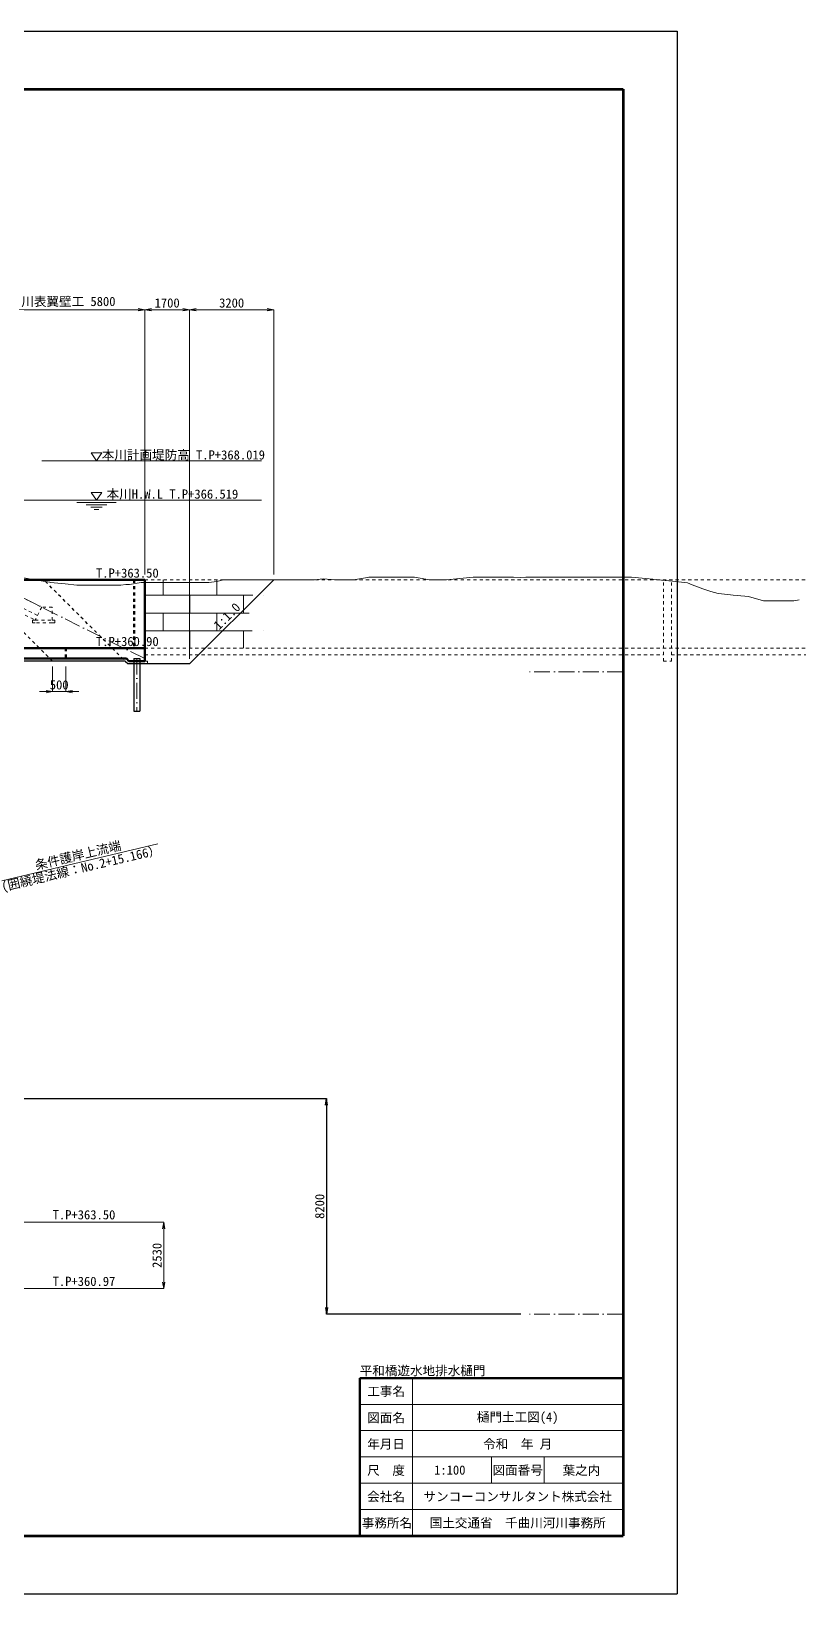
# Model space of a CAD drawing. Header units: millimetres. Extents: x 604133 to 1296463, y 247237 to 595748.
# Drawn here: x 1158481 to 1187629, y 247237 to 306637 of the extents above; entities that cross this region are included whole.
import ezdxf
from ezdxf.enums import TextEntityAlignment as Align

# ---------------------------------------------------------------- set-up
doc = ezdxf.new("R2010")
doc.units = ezdxf.units.MM
doc.header["$LTSCALE"] = 100
doc.header["$PDSIZE"] = 300
doc.linetypes.add('SXF_一点短鎖線', pattern=[9.25, 6, -1.5, 0.25, -1.5])
doc.linetypes.add('SXF_跳び破線', pattern=[12, 6, -6])
doc.layers.get('Defpoints').update_dxf_attribs({"color": 153})
for name, color, linetype, lineweight in [('D-BGD', 7, 'Continuous', 13), ('D-BMK', 2, 'SXF_一点短鎖線', 13), ('D-BYP-STR3', 2, 'Continuous', 13), ('D-BYP-STR4', 6, 'Continuous', 25), ('D-BYP-STR6', 2, 'SXF_一点短鎖線', 13), ('D-BYP-STR7', 2, 'Continuous', 13), ('D-STR', 1, 'Continuous', 50), ('D-STR-DIM', 7, 'Continuous', 13), ('D-STR-HTXT', 7, 'Continuous', 13), ('D-STR-STR7', 4, 'Continuous', 25), ('D-STR-STR8', 6, 'Continuous', 25), ('D-STR-TXT', 7, 'Continuous', 13), ('D-TTL', 2, 'Continuous', 140), ('D-TTL-FRAM', 2, 'Continuous', 50), ('D-TTL-LINE', 7, 'Continuous', 13), ('D-TTL-TXT', 7, 'Continuous', 13)]:
    doc.layers.add(name, color=color, linetype=linetype, lineweight=lineweight)
doc.styles.add('MS ゴシック', font='MS Gothic.ttf')
doc.styles.add('YOKO_GOTHIC', font='MS Gothic.ttf')
doc.styles.add('ＭＳ ゴシック', font='MS Gothic.ttf')
doc.dimstyles.new('DIM-100-F', dxfattribs={"dimscale": 100, "dimtxt": 3.5, "dimasz": 2.5, "dimexe": 0, "dimexo": 2, "dimgap": 0.8, "dimtad": 1, "dimdec": 0, "dimzin": 0, "dimdsep": 46, "dimtxsty": 'MS ゴシック', "dimblk": 'OPEN', "dimcen": 0.1, "dimclrd": 256, "dimclre": 256, "dimclrt": 256, "dimaunit": 1, "dimadec": 4, "dimazin": 0, "dimtfac": 1, "dimtdec": 0, "dimtmove": 2, "dimatfit": 3, "dimldrblk": 'OPEN', "dimfxl": 1, "dimtolj": 1, "dimtzin": 0, "dimlwd": -1, "dimlwe": -1, "dimarcsym": 2})

# ---------------------------------------------------------------- blocks, each defined once
blk = doc.blocks.new('_Open')
at = {"color": 0, "linetype": 'ByBlock', "lineweight": -2}
for p, q in [((-1, 0.17), (0, 0)), ((-1, -0.17), (0, 0)), ((0, 0), (-1, 0))]:
    blk.add_line(p, q, dxfattribs=at)
blk = doc.blocks.new('*D248')
at = {"layer": 'D-STR-DIM', "ltscale": 0.2, "transparency": 16777216}
for p, q in [((1156991, 285985), (1156991, 296051)), ((1157241, 296051), (1162541, 296051)), ((1162791, 285985), (1162791, 296051))]:
    blk.add_line(p, q, dxfattribs=at)
at = {"layer": 'Defpoints', "color": 0, "ltscale": 0.2, "transparency": 16777216}
for p in [(1162791, 296051), (1156991, 285785), (1162791, 285785)]:
    blk.add_point(p, dxfattribs=at)
at = {"layer": 'D-STR-DIM', "ltscale": 0.2, "transparency": 16777216, "xscale": 250, "yscale": 250, "zscale": 250, "rotation": 180}
blk.add_blockref('_Open', (1156991, 296051), dxfattribs=at)
at = {"layer": 'D-STR-DIM', "ltscale": 0.2, "transparency": 16777216, "xscale": 250, "yscale": 250, "zscale": 250}
blk.add_blockref('_Open', (1162791, 296051), dxfattribs=at)
at = {"layer": 'D-STR-DIM', "ltscale": 0.2, "transparency": 16777216, "insert": (1159891, 296344), "char_height": 350, "attachment_point": 5, "style": 'MS ゴシック'}
blk.add_mtext('\\A1;川表翼壁工 5800', dxfattribs=at)
blk = doc.blocks.new('*D264')
at = {"layer": 'D-STR-DIM', "transparency": 16777216}
for p, q in [((1159291, 282485), (1159291, 281533)), ((1159791, 282485), (1159791, 281533)), ((1159041, 281533), (1158791, 281533)), ((1159291, 281533), (1159791, 281533)), ((1160041, 281533), (1160291, 281533))]:
    blk.add_line(p, q, dxfattribs=at)
at = {"layer": 'Defpoints', "color": 0, "transparency": 16777216}
for p in [(1159291, 282685), (1159791, 282685), (1159791, 281533)]:
    blk.add_point(p, dxfattribs=at)
at = {"layer": 'D-STR-DIM', "transparency": 16777216, "xscale": 250, "yscale": 250, "zscale": 250}
blk.add_blockref('_Open', (1159291, 281533), dxfattribs=at)
at = {"layer": 'D-STR-DIM', "transparency": 16777216, "xscale": 250, "yscale": 250, "zscale": 250, "rotation": 180}
blk.add_blockref('_Open', (1159791, 281533), dxfattribs=at)
at = {"layer": 'D-STR-DIM', "transparency": 16777216, "insert": (1159541, 281788), "char_height": 350, "attachment_point": 5, "style": 'MS ゴシック'}
blk.add_mtext('\\A1;500', dxfattribs=at)
blk = doc.blocks.new('*D234')
at = {"layer": 'D-STR-DIM', "transparency": 16777216}
for p, q in [((1162791, 285985), (1162791, 296051)), ((1163041, 296051), (1164241, 296051)), ((1164491, 282785), (1164491, 296051))]:
    blk.add_line(p, q, dxfattribs=at)
at = {"layer": 'Defpoints', "color": 0, "transparency": 16777216}
for p in [(1164491, 296051), (1162791, 285785), (1164491, 282585)]:
    blk.add_point(p, dxfattribs=at)
at = {"layer": 'D-STR-DIM', "transparency": 16777216, "xscale": 250, "yscale": 250, "zscale": 250, "rotation": 180}
blk.add_blockref('_Open', (1162791, 296051), dxfattribs=at)
at = {"layer": 'D-STR-DIM', "transparency": 16777216, "xscale": 250, "yscale": 250, "zscale": 250}
blk.add_blockref('_Open', (1164491, 296051), dxfattribs=at)
at = {"layer": 'D-STR-DIM', "transparency": 16777216, "insert": (1163641, 296306), "char_height": 350, "attachment_point": 5, "style": 'MS ゴシック'}
blk.add_mtext('\\A1;1700', dxfattribs=at)
blk = doc.blocks.new('*D235')
at = {"layer": 'D-STR-DIM', "transparency": 16777216}
for p, q in [((1164491, 282785), (1164491, 296051)), ((1164741, 296051), (1167441, 296051)), ((1167691, 285985), (1167691, 296051))]:
    blk.add_line(p, q, dxfattribs=at)
at = {"layer": 'Defpoints', "color": 0, "transparency": 16777216}
for p in [(1167691, 296051), (1167691, 285785), (1164491, 282585)]:
    blk.add_point(p, dxfattribs=at)
at = {"layer": 'D-STR-DIM', "transparency": 16777216, "xscale": 250, "yscale": 250, "zscale": 250, "rotation": 180}
blk.add_blockref('_Open', (1164491, 296051), dxfattribs=at)
at = {"layer": 'D-STR-DIM', "transparency": 16777216, "xscale": 250, "yscale": 250, "zscale": 250}
blk.add_blockref('_Open', (1167691, 296051), dxfattribs=at)
at = {"layer": 'D-STR-DIM', "transparency": 16777216, "insert": (1166091, 296306), "char_height": 350, "attachment_point": 5, "style": 'MS ゴシック'}
blk.add_mtext('\\A1;3200', dxfattribs=at)
blk = doc.blocks.new('*D220')
at = {"layer": 'D-STR-DIM', "transparency": 16777216}
for p, q in [((1152757, 261365), (1163512, 261365)), ((1163512, 261115), (1163512, 259085)), ((1143357, 258835), (1163512, 258835))]:
    blk.add_line(p, q, dxfattribs=at)
at = {"layer": 'Defpoints', "color": 0, "transparency": 16777216}
for p in [(1152557, 261365), (1143157, 258835), (1163512, 258835)]:
    blk.add_point(p, dxfattribs=at)
at = {"layer": 'D-STR-DIM', "transparency": 16777216, "xscale": 250, "yscale": 250, "zscale": 250}
for p, rotation in [((1163512, 261365), 90), ((1163512, 258835), 270)]:
    blk.add_blockref('_Open', p, dxfattribs=dict(at, rotation=rotation))
at = {"layer": 'D-STR-DIM', "transparency": 16777216, "insert": (1163257, 260100), "char_height": 350, "attachment_point": 5, "rotation": 90, "style": 'MS ゴシック'}
blk.add_mtext('\\A1;2530', dxfattribs=at)
blk = doc.blocks.new('*D238')
at = {"layer": 'Defpoints', "transparency": 16777216}
for p, q in [((1157457, 266065), (1169692, 266065)), ((1169692, 265815), (1169692, 258115)), ((1177080, 257865), (1169692, 257865))]:
    blk.add_line(p, q, dxfattribs=at)
at = {"layer": 'Defpoints', "color": 0, "transparency": 16777216}
for p in [(1157257, 266065), (1169692, 257865), (1177280, 257865)]:
    blk.add_point(p, dxfattribs=at)
at = {"layer": 'Defpoints', "transparency": 16777216, "xscale": 250, "yscale": 250, "zscale": 250}
for p, rotation in [((1169692, 266065), 90), ((1169692, 257865), 270)]:
    blk.add_blockref('_Open', p, dxfattribs=dict(at, rotation=rotation))
at = {"layer": 'Defpoints', "transparency": 16777216, "insert": (1169437, 261965), "char_height": 350, "attachment_point": 5, "rotation": 90, "style": 'MS ゴシック'}
blk.add_mtext('\\A1;8200', dxfattribs=at)

msp = doc.modelspace()

# ---------------------------------------------------------------- hatches: boundary and pattern name
at = {"layer": 'D-BYP-STR3', "linetype": 'SXF_跳び破線', "ltscale": 0.2}
h = msp.add_hatch(dxfattribs=at)
h.set_pattern_fill('AR-BRSTD', color=256, scale=10, angle=180)
h.set_pattern_definition([(180, (253153.94, 0), (-8e-14, -677.418), []), (270, (253153.9, 0), (1016, -677.418), [677.418, -677.418])])
edge = h.paths.add_edge_path()
edge.add_line((1162791.1, 283185.5), (1167307.3, 283185.5))
edge.add_arc((1168547.5, 284485.5), 1796.7, 133.652127, 226.347873, ccw=False)
edge.add_line((1167307.3, 285785.5), (1162791.1, 285785.5))
edge.add_line((1162791.1, 285785.5), (1162791.1, 283185.5))

# ---------------------------------------------------------------- linework, layer by layer
at = {"layer": 'D-BGD', "linetype": 'Continuous', "lineweight": 13, "elevation": 354000}
for points in [[(1187647.3, 285020.1), (1187447.8, 284985.5), (1187300.1, 284985.5), (1186871.1, 284985.5), (1186296.7, 284985.5), (1186294.4, 284985.7), (1186291.2, 284986.6), (1185717.7, 285143.2), (1185293.3, 285185.5), (1185141, 285200.7), (1184935.1, 285221.2), (1184564.3, 285258.1), (1184289.9, 285333), (1183987.6, 285445.7), (1183579, 285598), (1183410.9, 285673.1), (1183286.5, 285685.5), (1182834.2, 285730.5), (1182283.1, 285785.5), (1182257.5, 285785.5), (1182222.8, 285791.5), (1181680.8, 285845.5), (1181279.7, 285885.5), (1181168.2, 285885.5), (1181104.1, 285885.5), (1180802, 285885.5), (1180527.4, 285885.5), (1180435.7, 285885.5), (1180276.3, 285885.5), (1179950.7, 285885.5), (1179510.6, 285885.5), (1179374, 285885.5), (1179337.1, 285885.5), (1179272.9, 285885.5), (1178970.9, 285885.5), (1178797.3, 285885.5), (1178269.5, 285885.5), (1178220.6, 285880.6), (1178154.5, 285885.5), (1177643.9, 285885.5), (1177266.1, 285885.5), (1177067.2, 285865.6), (1176798.3, 285885.5), (1176490.5, 285885.5), (1176262.7, 285885.5), (1175913.8, 285885.5), (1175442.2, 285885.5), (1175337.1, 285885.5), (1175259.3, 285885.5), (1174760.4, 285835.7), (1174255.9, 285785.5), (1174183.7, 285785.5), (1174086.1, 285785.5), (1173607, 285785.5), (1173252.5, 285846.9), (1173030.3, 285885.5), (1172730, 285885.5), (1172453.6, 285885.5), (1172249.1, 285885.5), (1171876.9, 285885.5), (1171373.9, 285885.5), (1171300.2, 285885.5), (1171245.7, 285876), (1170723.5, 285785.5), (1170242.3, 285785.5), (1170146.8, 285785.5), (1170017.7, 285785.5), (1169570.1, 285818.5), (1169238.9, 285785.5), (1168993.4, 285785.5), (1168661.6, 285785.5), (1168416.7, 285785.5), (1168235.5, 285785.5), (1167840, 285785.5), (1167618.1, 285785.5), (1167263.3, 285785.5), (1167232, 285785.5), (1166686.6, 285785.5), (1166228.6, 285785.5), (1166153.2, 285785.5), (1166109.9, 285785.5), (1165787, 285785.5), (1165533.2, 285716.2), (1165420.8, 285705), (1165225.2, 285685.5), (1164956.5, 285685.5), (1164593.2, 285685.5), (1164379.8, 285685.5), (1164221.8, 285685.5), (1163803.1, 285685.5), (1163237.1, 285685.5), (1163226.4, 285685.5), (1163218.4, 285685.5), (1162649.7, 285685.5), (1162215, 285610.1), (1162073, 285599.6), (1161881, 285585.5), (1161496.3, 285585.5), (1161211.6, 285585.5), (1160919.6, 285585.5), (1160524.9, 285585.5), (1160342.9, 285585.5), (1160208.2, 285585.5), (1159766.2, 285629.5), (1159204.8, 285685.5), (1159189.5, 285687), (1159168.7, 285689.1), (1158612.8, 285785.5), (1158201.4, 285856.8)], [(1157922.6, 266064.5), (1159062, 266064.5), (1159076, 266064.5), (1159318, 266064.5), (1159652.8, 266064.5), (1159684.2, 266064.5), (1159738.9, 266064.5), (1160050.4, 266064.5), (1160229.5, 266064.5), (1160416.6, 266064.5), (1160742.2, 266064.5), (1160782.8, 266064.5), (1160806.2, 266064.5), (1160956.6, 266064.5)]]:
    msp.add_lwpolyline(points, dxfattribs=at)
at = {"layer": 'D-BMK', "linetype": 'SXF_一点短鎖線'}
for p, q in [((1162491.1, 282785.5, 354000), (1162491.1, 280785.5, 354000)), ((1180956.6, 282285.5, 354000), (1177279.7, 282285.5, 354000)), ((1180956.6, 257864.5, 354000), (1177279.7, 257864.5, 354000))]:
    msp.add_line(p, q, dxfattribs=at)
at = {"layer": 'D-BYP-STR3', "linetype": 'SXF_跳び破線', "ltscale": 0.2}
for p, q in [((1154380.5, 286375.9, 354000), (1158629.4, 284251.4, 354000)), ((1154529.5, 286524.9, 354000), (1158718.8, 284430.3, 354000)), ((1154791.1, 286785.5, 354000), (1158875.3, 284743.3, 354000)), ((1162791.1, 285785.5, 354000), (1203091.1, 285785.5, 354000)), ((1182491.1, 282685.5, 354000), (1182491.1, 285785.5, 354000)), ((1182791.1, 282685.5, 354000), (1182791.1, 285785.5, 354000)), ((1162791.1, 283185.5, 354000), (1203091.1, 283185.5, 354000)), ((1162791.1, 282935.5, 354000), (1182491.1, 282935.5, 354000)), ((1182791.1, 282935.5, 354000), (1197491.1, 282935.5, 354000)), ((1182491.1, 282685.5, 354000), (1182791.1, 282685.5, 354000))]:
    msp.add_line(p, q, dxfattribs=at)
at = {"layer": 'D-BYP-STR3', "linetype": 'SXF_跳び破線', "ltscale": 0.2, "elevation": 354000}
msp.add_lwpolyline([(1159275.3, 284243.3), (1159275.3, 284743.3), (1158875.3, 284743.3), (1158625.3, 284243.3)], close=True, dxfattribs=at)
msp.add_lwpolyline([(1159275.3, 284243.3), (1159375.3, 284243.3), (1159375.3, 284143.3), (1159275.3, 284143.3), (1158625.3, 284143.3), (1158525.3, 284143.3), (1158525.3, 284243.3), (1158625.3, 284243.3)], dxfattribs=at)
at = {"layer": 'D-BYP-STR4'}
for p, q in [((1162376.1, 282785.5, 354000), (1162376.1, 280785.5, 354000)), ((1162376.1, 282785.5, 354000), (1162606.1, 282785.5, 354000)), ((1162606.1, 282785.5, 354000), (1162606.1, 280785.5, 354000)), ((1162376.1, 280785.5, 354000), (1162606.1, 280785.5, 354000))]:
    msp.add_line(p, q, dxfattribs=at)
at = {"layer": 'D-BYP-STR6', "linetype": 'SXF_一点短鎖線', "elevation": 354000}
msp.add_lwpolyline([(1162791.1, 282785.5), (1154993.1, 286684.5), (1147753, 290304.5), (1140753.1, 290304.5), (1114782.8, 283285.5)], dxfattribs=at)
at = {"layer": 'D-BYP-STR7'}
for p, q in [((1162049.6, 282685.5, 354000), (1156991.1, 282685.5, 354000)), ((1162049.6, 282685.5, 354000), (1162149.6, 282585.5, 354000)), ((1162149.6, 282585.5, 354000), (1162891.1, 282585.5, 354000)), ((1162791.1, 282685.5, 354000), (1162891.1, 282685.5, 354000)), ((1162891.1, 282685.5, 354000), (1162891.1, 282585.5, 354000))]:
    msp.add_line(p, q, dxfattribs=at)
at = {"layer": 'D-STR'}
for p, q in [((1156791.1, 285785.5, 354000), (1162791.1, 285785.5, 354000)), ((1162791.1, 285785.5, 354000), (1162791.1, 282685.5, 354000)), ((1162791.1, 283185.5, 354000), (1156091.1, 283185.5, 354000)), ((1162091.1, 282785.5, 354000), (1156991.1, 282785.5, 354000)), ((1162091.1, 282785.5, 354000), (1162191.1, 282685.5, 354000)), ((1162191.1, 282685.5, 354000), (1162791.1, 282685.5, 354000))]:
    msp.add_line(p, q, dxfattribs=at)
at = {"layer": 'D-STR', "linetype": 'SXF_跳び破線', "ltscale": 0.2}
for p, q in [((1162391.1, 285785.5, 354000), (1162391.1, 283185.5, 354000)), ((1159791.1, 283185.5, 354000), (1159791.1, 282785.5, 354000))]:
    msp.add_line(p, q, dxfattribs=at)
at = {"layer": 'D-STR-HTXT', "linetype": 'Continuous'}
for p, q in [((1161158.1, 290604.5, 354000), (1160758.1, 290604.5, 354000)), ((1160958.1, 290304.5, 354000), (1160758.1, 290604.5, 354000)), ((1160958.1, 290304.5, 354000), (1161158.1, 290604.5, 354000)), ((1167229.1, 290304.5, 354000), (1158886.2, 290304.5, 354000)), ((1157356.6, 274340.1, 354000), (1163283.3, 275741.6, 354000))]:
    msp.add_line(p, q, dxfattribs=at)
at = {"layer": 'D-STR-HTXT'}
for p, q in [((1149523.2, 288804.5, 354000), (1167229.1, 288804.5, 354000)), ((1161708.1, 288716.5, 354000), (1160208.1, 288716.5, 354000)), ((1161158.1, 289104.5, 354000), (1160758.1, 289104.5, 354000)), ((1160958.1, 288804.5, 354000), (1160758.1, 289104.5, 354000)), ((1160958.1, 288804.5, 354000), (1161158.1, 289104.5, 354000)), ((1161348.1, 288628.5, 354000), (1160568.1, 288628.5, 354000)), ((1161178.1, 288540.5, 354000), (1160738.1, 288540.5, 354000)), ((1161046.1, 288452.5, 354000), (1160870.1, 288452.5, 354000))]:
    msp.add_line(p, q, dxfattribs=at)
at = {"layer": 'D-STR-STR7', "color": 6, "linetype": 'SXF_跳び破線', "ltscale": 0.2, "elevation": 354000}
msp.add_lwpolyline([(1159291.1, 282685.5), (1159291.1, 282685.5), (1156191.1, 285785.5)], dxfattribs=at)
at = {"layer": 'D-STR-STR7', "color": 6, "elevation": 354000}
msp.add_lwpolyline([(1167690.7, 285785.5), (1164490.7, 282585.5), (1162149.6, 282585.5), (1162049.6, 282685.5), (1159291.1, 282685.5)], dxfattribs=at)
at = {"layer": 'D-STR-STR8'}
msp.add_line((1159291.1, 282685.5, 354000), (1157890.7, 282685.5, 354000), dxfattribs=at)
at = {"layer": 'D-TTL'}
for p, q in [((1100956.6, 304436.9, 354000), (1180956.6, 304436.9, 354000)), ((1180956.6, 304436.9, 354000), (1180956.6, 249436.9, 354000)), ((1100956.6, 249436.9, 354000), (1180956.6, 249436.9, 354000))]:
    msp.add_line(p, q, dxfattribs=at)
at = {"layer": 'D-TTL-FRAM'}
for p, q in [((1170956.6, 249436.9, 354000), (1170956.6, 255436.9, 354000)), ((1170956.6, 255436.9, 354000), (1180956.6, 255436.9, 354000))]:
    msp.add_line(p, q, dxfattribs=at)
at = {"layer": 'D-TTL-LINE'}
for p, q in [((1172956.6, 249436.9, 354000), (1172956.6, 255436.9, 354000)), ((1170956.6, 254436.9, 354000), (1180956.6, 254436.9, 354000)), ((1170956.6, 253436.9, 354000), (1180956.6, 253436.9, 354000)), ((1170956.6, 252436.9, 354000), (1180956.6, 252436.9, 354000)), ((1175956.6, 251436.9, 354000), (1175956.6, 252436.9, 354000)), ((1177956.6, 251436.9, 354000), (1177956.6, 252436.9, 354000)), ((1170956.6, 251436.9, 354000), (1180956.6, 251436.9, 354000)), ((1170956.6, 250436.9, 354000), (1180956.6, 250436.9, 354000))]:
    msp.add_line(p, q, dxfattribs=at)
at = {"layer": 'Defpoints', "color": 1}
for p, q in [((1098906.6, 306636.9, 354000), (1183006.6, 306636.9, 354000)), ((1183006.6, 306636.9, 354000), (1183006.6, 247236.9, 354000)), ((1098906.6, 247236.9, 354000), (1183006.6, 247236.9, 354000))]:
    msp.add_line(p, q, dxfattribs=at)
at = {"layer": 'Defpoints', "linetype": 'SXF_跳び破線', "ltscale": 0.2}
msp.add_line((1162149.6, 282585.5, 354000), (1159020.3, 285714.8, 354000), dxfattribs=at)

# ---------------------------------------------------------------- texts
at = {"layer": 'D-STR-HTXT', "style": 'ＭＳ ゴシック'}
msp.add_text('(囲繞堤法線：No.2+15.166）', height=350, rotation=13.306778, dxfattribs=at).set_placement((1160331.5, 274992.1, 354000), align=Align.TOP_CENTER)
msp.add_text('条件護岸上流端', height=350, rotation=13.306778, dxfattribs=at).set_placement((1160320, 275040.8, 354000), align=Align.BOTTOM_CENTER)
at = {"layer": 'D-STR-TXT', "ltscale": 0.01, "style": 'ＭＳ ゴシック'}
for s, p in [('本川計画堤防高 T.P+368.019', (1161157.6, 290357.1, 354000)), ('本川H.W.L T.P+366.519', (1161339.6, 288868, 354000)), ('T.P+363.50', (1160938.7, 285864.4, 354000)), ('T.P+360.90', (1160938.7, 283264.4, 354000))]:
    msp.add_text(s, height=350, dxfattribs=at).set_placement(p)
at = {"layer": 'D-STR-TXT', "style": 'YOKO_GOTHIC'}
msp.add_text('1:1.0', height=350, rotation=45, dxfattribs=at).set_placement((1166109.2, 284203.7, 354000), align=Align.BOTTOM_CENTER)
at = {"layer": 'D-STR-TXT', "style": 'ＭＳ ゴシック'}
for s, p in [('T.P+363.50', (1160483, 261364.5, 354000)), ('T.P+360.97', (1160483, 258834.5, 354000))]:
    msp.add_text(s, height=350, dxfattribs=at).set_placement(p, align=Align.BOTTOM_CENTER)
at = {"layer": 'D-TTL-TXT', "style": 'MS ゴシック'}
msp.add_text('平和橋遊水地排水樋門', height=350, dxfattribs=at).set_placement((1170956.6, 255436.9, 354000), align=Align.BOTTOM_LEFT)
for s, p in [('工事名', (1171956.6, 254936.9, 354000)), ('図面名', (1171956.6, 253936.9, 354000)), ('樋門土工図(4)', (1176956.6, 253936.9, 354000)), ('年月日', (1171956.6, 252936.9, 354000)), ('令和  年 月', (1176956.6, 252936.9, 354000)), ('尺\u3000度', (1171956.6, 251936.9, 354000)), ('1:100', (1174376.4, 251936.9, 354000)), ('図面番号', (1176956.6, 251936.9, 354000)), ('葉之内', (1179376.4, 251936.9, 354000)), ('会社名', (1171956.6, 250936.9, 354000)), ('サンコーコンサルタント株式会社', (1176956.6, 250936.9, 354000)), ('事務所名', (1171988.7, 249936.9, 354000)), ('国土交通省\u3000千曲川河川事務所', (1176956.6, 249936.9, 354000))]:
    msp.add_text(s, height=350, dxfattribs=at).set_placement(p, align=Align.MIDDLE)

# ---------------------------------------------------------------- dimensions: what is measured, and where the dimension line sits
at = {"layer": 'D-STR-DIM', "ltscale": 0.2}
dim = msp.add_linear_dim(base=(1162791.1, 296051.4, 354000), p1=(1156991.1, 285785.5, 354000), p2=(1162791.1, 285785.5, 354000), text='川表翼壁工 <>', dimstyle='DIM-100-F', dxfattribs=at)
dim.commit()
dim.dimension.update_dxf_attribs({"geometry": '*D248', "text_midpoint": (1159891.1, 296343.7, 354000)})
at = {"layer": 'D-STR-DIM'}
dim = msp.add_linear_dim(base=(1164490.7, 296051.4, 354000), p1=(1162791.1, 285785.5, 354000), p2=(1164490.7, 282585.5, 354000), dimstyle='DIM-100-F', dxfattribs=at)
dim.commit()
dim.dimension.update_dxf_attribs({"geometry": '*D234', "text_midpoint": (1163640.9, 296306.4, 354000)})
for base, p1, p2, override, picture, middle in [((1167690.7, 296051.4, 354000), (1164490.7, 282585.5, 354000), (1167690.7, 285785.5, 354000), {"dimrnd": 10}, '*D235', (1166090.7, 296306.4, 354000)), ((1159791.1, 281533.4, 354000), (1159291.1, 282685.5, 354000), (1159791.1, 282685.5, 354000), {"dimtix": 1}, '*D264', (1159541.1, 281788.4, 354000))]:
    dim = msp.add_linear_dim(base=base, p1=p1, p2=p2, dimstyle='DIM-100-F', override=override, dxfattribs=at)
    dim.commit()
    dim.dimension.update_dxf_attribs({"geometry": picture, "text_midpoint": middle})
dim = msp.add_linear_dim(base=(1163511.9, 258834.5, 354000), p1=(1152556.6, 261364.5, 354000), p2=(1143156.6, 258834.5, 354000), angle=90, dimstyle='DIM-100-F', override={"dimtix": 1}, dxfattribs=at)
dim.commit()
dim.dimension.update_dxf_attribs({"geometry": '*D220', "text_midpoint": (1163256.9, 260099.5, 354000)})
at = {"layer": 'Defpoints'}
dim = msp.add_linear_dim(base=(1169691.8, 257864.5, 354000), p1=(1157256.6, 266064.5, 354000), p2=(1177279.7, 257864.5, 354000), angle=90, dimstyle='DIM-100-F', override={"dimtix": 1}, dxfattribs=at)
dim.commit()
dim.dimension.update_dxf_attribs({"geometry": '*D238', "text_midpoint": (1169436.8, 261964.5, 354000)})

doc.saveas('drawing.dxf')
